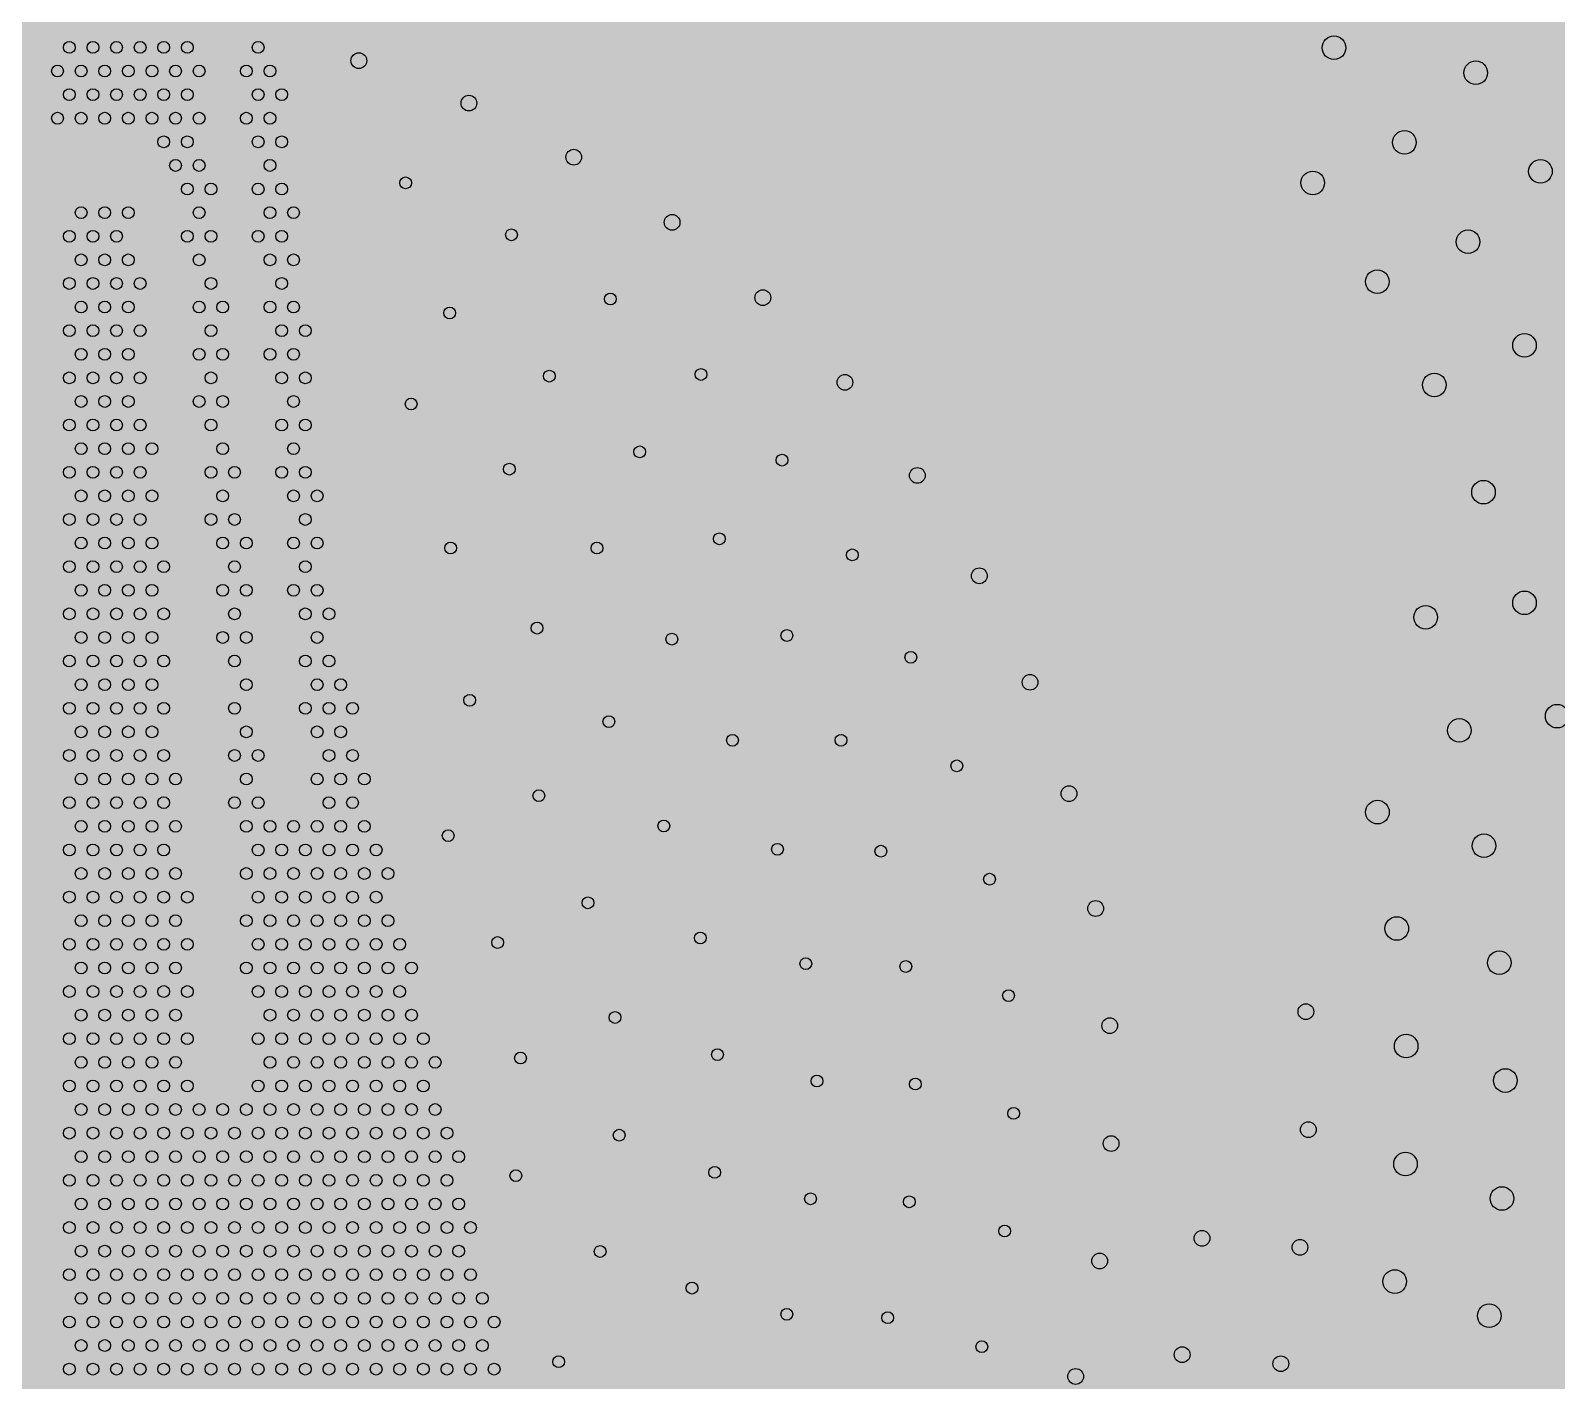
# Model space of a CAD drawing. Header units: metres. Extents: x 6 to 601, y -20 to 118.
# Drawn here: x 61.986 to 62.762, y 92.941 to 93.627 of the extents above; entities that cross this region are included whole.
import ezdxf

# ---------------------------------------------------------------- set-up
doc = ezdxf.new("R2010")
doc.units = ezdxf.units.M
doc.header["$MEASUREMENT"] = 0

# ---------------------------------------------------------------- blocks, each defined once
blk = doc.blocks.new('*U1142')
blk.add_circle((0, 0), 0.004)
blk = doc.blocks.new('*U1143')
at = {"color": 0, "linetype": 'ByBlock', "lineweight": -2, "transparency": 16777216}
for p, rotation in [((67.22481, 83.63244), 162.0206538124199), ((67.28077, 83.61087), 155.815257847648), ((67.33407, 83.58338), 149.609861882876), ((67.38408, 83.55028), 143.4044659181041), ((67.43022, 83.51198), 137.1990699533322), ((67.47196, 83.46891), 130.9936739885602), ((67.50879, 83.42158), 124.7882780237883), ((67.54029, 83.37055), 118.5828820590163), ((67.56609, 83.31641), 112.3774860942445), ((67.58588, 83.2598), 106.1720901294725), ((67.59944, 83.20139), 99.96669416470057), ((67.60661, 83.14184), 93.76129819992866), ((67.6073, 83.08188), 87.55590223515674), ((67.6015, 83.02219), 81.35050627038488), ((67.58929, 82.96347), 75.145110305613), ((67.5708, 82.90643), 68.93971434084104), ((67.54625, 82.85171), 62.7343183760691), ((67.51593, 82.79997), 56.52892241129715), ((67.4802, 82.7518), 50.3235264465252)]:
    blk.add_blockref('*U1142', p, dxfattribs=dict(at, rotation=rotation))
blk = doc.blocks.new('*U1186')
blk.add_circle((0, 0), 0.003)
blk = doc.blocks.new('*U1187')
at = {"color": 0, "linetype": 'ByBlock', "lineweight": -2, "transparency": 16777216}
for p, rotation in [((67.2812, 83.30726), 131.5811558823035), ((67.31635, 83.25875), 120.2725230106346), ((67.3413, 83.20429), 108.9638901389656), ((67.35509, 83.146), 97.65525726729673), ((67.35719, 83.08613), 86.34662439562784), ((67.3475, 83.02702), 75.03799152395888), ((67.32641, 82.97095), 63.72935865229003)]:
    blk.add_blockref('*U1186', p, dxfattribs=dict(at, rotation=rotation))
blk = doc.blocks.new('*U1181')
blk.add_circle((0, 0), 0.003)
blk = doc.blocks.new('*U1182')
at = {"color": 0, "linetype": 'ByBlock', "lineweight": -2, "transparency": 16777216}
for p, rotation in [((67.27147, 83.38467), 142.0579142856324), ((67.31544, 83.34396), 132.3465769150481), ((67.35192, 83.29641), 122.6352395444638), ((67.37985, 83.24339), 112.9239021738794), ((67.39843, 83.18641), 103.2125648032951), ((67.40714, 83.12712), 93.50122743271079), ((67.40573, 83.06721), 83.78989006212647), ((67.39422, 83.0084), 74.07855269154216), ((67.37297, 82.95236), 64.36721532095783), ((67.34256, 82.90072), 54.65587795037352)]:
    blk.add_blockref('*U1181', p, dxfattribs=dict(at, rotation=rotation))
blk = doc.blocks.new('*U1165')
blk.add_circle((0, 0), 0.003)
blk = doc.blocks.new('*U1166')
at = {"color": 0, "linetype": 'ByBlock', "lineweight": -2, "transparency": 16777216}
for p, rotation in [((67.25138, 83.45789), 150.7232776525618), ((67.30134, 83.42478), 142.2138588920557), ((67.34586, 83.38464), 133.7044401315495), ((67.38395, 83.33835), 125.1950213710436), ((67.41477, 83.28693), 116.6856026105376), ((67.43765, 83.23152), 108.1761838500315), ((67.45207, 83.17334), 99.66676508952544), ((67.45772, 83.11366), 91.15734632901936), ((67.45448, 83.05381), 82.64792756851335), ((67.44242, 82.99509), 74.13850880800732), ((67.42181, 82.9388), 65.6290900475012), ((67.39309, 82.88618), 57.11967128699509), ((67.3569, 82.83839), 48.61025252648896)]:
    blk.add_blockref('*U1165', p, dxfattribs=dict(at, rotation=rotation))
blk = doc.blocks.new('*U1167')
blk.add_circle((0, 0), 0.003)
blk = doc.blocks.new('*U1168')
at = {"color": 0, "linetype": 'ByBlock', "lineweight": -2, "transparency": 16777216}
for p, rotation in [((67.27102, 83.50417), 151.4170342102993), ((67.32166, 83.47207), 143.8447902752829), ((67.36762, 83.43357), 136.2725463402666), ((67.40812, 83.38936), 128.7003024052502), ((67.44244, 83.3402), 121.1280584702337), ((67.46997, 83.28694), 113.5558145352172), ((67.49025, 83.23052), 105.9835706002007), ((67.50292, 83.17191), 98.41132666518433), ((67.50776, 83.11215), 90.83908273016789), ((67.50467, 83.05227), 83.26683879515151), ((67.49373, 82.99333), 75.69459486013518), ((67.47511, 82.93633), 68.12235092511874), ((67.44914, 82.88229), 60.55010699010236), ((67.41628, 82.83214), 52.97786305508597), ((67.3771, 82.78676), 45.40561912006957)]:
    blk.add_blockref('*U1167', p, dxfattribs=dict(at, rotation=rotation))
blk = doc.blocks.new('*U1169')
blk.add_circle((0, 0), 0.003)
blk = doc.blocks.new('*U1170')
at = {"color": 0, "linetype": 'ByBlock', "lineweight": -2, "transparency": 16777216}
for p, rotation in [((67.24857, 83.57034), 157.267318836385), ((67.3024, 83.54392), 150.4462998083958), ((67.35271, 83.5113), 143.6252807804067), ((67.39879, 83.47292), 136.8042617524175), ((67.43999, 83.42935), 129.9832427244284), ((67.47572, 83.38119), 123.1622236964393), ((67.50547, 83.32913), 116.3412046684502), ((67.52884, 83.27391), 109.5201856404612), ((67.54548, 83.2163), 102.699166612472), ((67.55515, 83.15712), 95.87814758448285), ((67.55774, 83.09721), 89.05712855649364), ((67.55318, 83.03742), 82.23610952850441), ((67.54156, 82.97859), 75.4150905005153), ((67.52304, 82.92156), 68.59407147252602), ((67.49787, 82.86713), 61.7730524445367), ((67.46642, 82.81608), 54.95203341654759), ((67.42912, 82.76912), 48.13101438855842)]:
    blk.add_blockref('*U1169', p, dxfattribs=dict(at, rotation=rotation))
blk = doc.blocks.new('*U1179')
blk.add_circle((0, 0), 0.003)
blk = doc.blocks.new('*U1180')
at = {"color": 0, "linetype": 'ByBlock', "lineweight": -2, "transparency": 16777216}
for p, rotation in [((67.27025, 83.23843), 121.5560922127656), ((67.29534, 83.18408), 108.021290349138), ((67.30703, 83.12537), 94.48648848551056), ((67.30464, 83.06556), 80.95168662188311)]:
    blk.add_blockref('*U1179', p, dxfattribs=dict(at, rotation=rotation))

msp = doc.modelspace()

# ---------------------------------------------------------------- hatches: boundary and pattern name
at = {"lineweight": 0, "true_color": 0xcd6928, "transparency": 33554534}
h = msp.add_hatch(color=32, dxfattribs=at)
h.dxf.hatch_style = 1
h.paths.add_polyline_path([(63.28612, 96.70858), (61.36709, 96.70858, 0.143152), (60.33314, 93.83005), (60.33314, 91.10848), (63.28612, 91.10796)])

# ---------------------------------------------------------------- linework, layer by layer
for centre, radius in [((62.0059, 93.61826), 0.003), ((62.0179, 93.61826), 0.003), ((62.0299, 93.61826), 0.003), ((62.0419, 93.61826), 0.003), ((62.0539, 93.61826), 0.003), ((62.0659, 93.61826), 0.003), ((62.1019, 93.61826), 0.003), ((62.64895, 93.6181), 0.006), ((61.9999, 93.60626), 0.003), ((62.0119, 93.60626), 0.003), ((62.0239, 93.60626), 0.003), ((62.0359, 93.60626), 0.003), ((62.0479, 93.60626), 0.003), ((62.0599, 93.60626), 0.003), ((62.0719, 93.60626), 0.003), ((62.0959, 93.60626), 0.003), ((62.1079, 93.60626), 0.003), ((62.72102, 93.60538), 0.006), ((62.0059, 93.59426), 0.003), ((62.0179, 93.59426), 0.003), ((62.0299, 93.59426), 0.003), ((62.0419, 93.59426), 0.003), ((62.0539, 93.59426), 0.003), ((62.0659, 93.59426), 0.003), ((62.1019, 93.59426), 0.003), ((62.1139, 93.59426), 0.003), ((61.9999, 93.58226), 0.003), ((62.0119, 93.58226), 0.003), ((62.0239, 93.58226), 0.003), ((62.0359, 93.58226), 0.003), ((62.0479, 93.58226), 0.003), ((62.0599, 93.58226), 0.003), ((62.0719, 93.58226), 0.003), ((62.0959, 93.58226), 0.003), ((62.1079, 93.58226), 0.003), ((62.68476, 93.56997), 0.006), ((62.0539, 93.57026), 0.003), ((62.0659, 93.57026), 0.003), ((62.1019, 93.57026), 0.003), ((62.1139, 93.57026), 0.003), ((62.0599, 93.55826), 0.003), ((62.0719, 93.55826), 0.003), ((62.1079, 93.55826), 0.003), ((62.75393, 93.55523), 0.006), ((62.63815, 93.54938), 0.006), ((62.0659, 93.54626), 0.003), ((62.0779, 93.54626), 0.003), ((62.1019, 93.54626), 0.003), ((62.1139, 93.54626), 0.003), ((62.0119, 93.53426), 0.003), ((62.0239, 93.53426), 0.003), ((62.0359, 93.53426), 0.003), ((62.0719, 93.53426), 0.003), ((62.1079, 93.53426), 0.003), ((62.1199, 93.53426), 0.003), ((62.0059, 93.52226), 0.003), ((62.0179, 93.52226), 0.003), ((62.0299, 93.52226), 0.003), ((62.0659, 93.52226), 0.003), ((62.0779, 93.52226), 0.003), ((62.1019, 93.52226), 0.003), ((62.1139, 93.52226), 0.003), ((62.7171, 93.51945), 0.006), ((62.0119, 93.51026), 0.003), ((62.0239, 93.51026), 0.003), ((62.0359, 93.51026), 0.003), ((62.0719, 93.51026), 0.003), ((62.1079, 93.51026), 0.003), ((62.1199, 93.51026), 0.003), ((62.67097, 93.49917), 0.006), ((62.0059, 93.49826), 0.003), ((62.0179, 93.49826), 0.003), ((62.0299, 93.49826), 0.003), ((62.0419, 93.49826), 0.003), ((62.0779, 93.49826), 0.003), ((62.1139, 93.49826), 0.003), ((62.0119, 93.48626), 0.003), ((62.0239, 93.48626), 0.003), ((62.0359, 93.48626), 0.003), ((62.0719, 93.48626), 0.003), ((62.0839, 93.48626), 0.003), ((62.1079, 93.48626), 0.003), ((62.1199, 93.48626), 0.003), ((62.0059, 93.47426), 0.003), ((62.0179, 93.47426), 0.003), ((62.0299, 93.47426), 0.003), ((62.0419, 93.47426), 0.003), ((62.0779, 93.47426), 0.003), ((62.1139, 93.47426), 0.003), ((62.1259, 93.47426), 0.003), ((62.74582, 93.46678), 0.006), ((62.0119, 93.46226), 0.003), ((62.0239, 93.46226), 0.003), ((62.0359, 93.46226), 0.003), ((62.0719, 93.46226), 0.003), ((62.0839, 93.46226), 0.003), ((62.1079, 93.46226), 0.003), ((62.1199, 93.46226), 0.003), ((62.0059, 93.45026), 0.003), ((62.0179, 93.45026), 0.003), ((62.0299, 93.45026), 0.003), ((62.0419, 93.45026), 0.003), ((62.0779, 93.45026), 0.003), ((62.1139, 93.45026), 0.003), ((62.1259, 93.45026), 0.003), ((62.69997, 93.44666), 0.006), ((62.0119, 93.43826), 0.003), ((62.0239, 93.43826), 0.003), ((62.0359, 93.43826), 0.003), ((62.0719, 93.43826), 0.003), ((62.0839, 93.43826), 0.003), ((62.1199, 93.43826), 0.003), ((62.0059, 93.42626), 0.003), ((62.0179, 93.42626), 0.003), ((62.0299, 93.42626), 0.003), ((62.0419, 93.42626), 0.003), ((62.0779, 93.42626), 0.003), ((62.1139, 93.42626), 0.003), ((62.1259, 93.42626), 0.003), ((62.0119, 93.41426), 0.003), ((62.0239, 93.41426), 0.003), ((62.0359, 93.41426), 0.003), ((62.0479, 93.41426), 0.003), ((62.0839, 93.41426), 0.003), ((62.1199, 93.41426), 0.003), ((62.0059, 93.40226), 0.003), ((62.0179, 93.40226), 0.003), ((62.0299, 93.40226), 0.003), ((62.0419, 93.40226), 0.003), ((62.0779, 93.40226), 0.003), ((62.0899, 93.40226), 0.003), ((62.1139, 93.40226), 0.003), ((62.1259, 93.40226), 0.003), ((62.72497, 93.39213), 0.006), ((62.0119, 93.39026), 0.003), ((62.0239, 93.39026), 0.003), ((62.0359, 93.39026), 0.003), ((62.0479, 93.39026), 0.003), ((62.0839, 93.39026), 0.003), ((62.1199, 93.39026), 0.003), ((62.1319, 93.39026), 0.003), ((62.0059, 93.37826), 0.003), ((62.0179, 93.37826), 0.003), ((62.0299, 93.37826), 0.003), ((62.0419, 93.37826), 0.003), ((62.0779, 93.37826), 0.003), ((62.0899, 93.37826), 0.003), ((62.1259, 93.37826), 0.003), ((62.0119, 93.36626), 0.003), ((62.0239, 93.36626), 0.003), ((62.0359, 93.36626), 0.003), ((62.0479, 93.36626), 0.003), ((62.0839, 93.36626), 0.003), ((62.0959, 93.36626), 0.003), ((62.1199, 93.36626), 0.003), ((62.1319, 93.36626), 0.003), ((62.0059, 93.35426), 0.003), ((62.0179, 93.35426), 0.003), ((62.0299, 93.35426), 0.003), ((62.0419, 93.35426), 0.003), ((62.0539, 93.35426), 0.003), ((62.0899, 93.35426), 0.003), ((62.1259, 93.35426), 0.003), ((62.0119, 93.34226), 0.003), ((62.0239, 93.34226), 0.003), ((62.0359, 93.34226), 0.003), ((62.0479, 93.34226), 0.003), ((62.0839, 93.34226), 0.003), ((62.0959, 93.34226), 0.003), ((62.1199, 93.34226), 0.003), ((62.1319, 93.34226), 0.003), ((62.74583, 93.33589), 0.006), ((62.69556, 93.32853), 0.006), ((62.0059, 93.33026), 0.003), ((62.0179, 93.33026), 0.003), ((62.0299, 93.33026), 0.003), ((62.0419, 93.33026), 0.003), ((62.0539, 93.33026), 0.003), ((62.0899, 93.33026), 0.003), ((62.1259, 93.33026), 0.003), ((62.1379, 93.33026), 0.003), ((62.0119, 93.31826), 0.003), ((62.0239, 93.31826), 0.003), ((62.0359, 93.31826), 0.003), ((62.0479, 93.31826), 0.003), ((62.0839, 93.31826), 0.003), ((62.0959, 93.31826), 0.003), ((62.1319, 93.31826), 0.003), ((62.0059, 93.30626), 0.003), ((62.0179, 93.30626), 0.003), ((62.0299, 93.30626), 0.003), ((62.0419, 93.30626), 0.003), ((62.0539, 93.30626), 0.003), ((62.0899, 93.30626), 0.003), ((62.1259, 93.30626), 0.003), ((62.1379, 93.30626), 0.003), ((62.0119, 93.29426), 0.003), ((62.0239, 93.29426), 0.003), ((62.0359, 93.29426), 0.003), ((62.0479, 93.29426), 0.003), ((62.0959, 93.29426), 0.003), ((62.1319, 93.29426), 0.003), ((62.1439, 93.29426), 0.003), ((62.0059, 93.28226), 0.003), ((62.0179, 93.28226), 0.003), ((62.0299, 93.28226), 0.003), ((62.0419, 93.28226), 0.003), ((62.0539, 93.28226), 0.003), ((62.0899, 93.28226), 0.003), ((62.1259, 93.28226), 0.003), ((62.1379, 93.28226), 0.003), ((62.1499, 93.28226), 0.003), ((62.76244, 93.27825), 0.006), ((62.0119, 93.27026), 0.003), ((62.0239, 93.27026), 0.003), ((62.0359, 93.27026), 0.003), ((62.0479, 93.27026), 0.003), ((62.0959, 93.27026), 0.003), ((62.1319, 93.27026), 0.003), ((62.1439, 93.27026), 0.003), ((62.7127, 93.27104), 0.006), ((62.0059, 93.25826), 0.003), ((62.0179, 93.25826), 0.003), ((62.0299, 93.25826), 0.003), ((62.0419, 93.25826), 0.003), ((62.0539, 93.25826), 0.003), ((62.0899, 93.25826), 0.003), ((62.1019, 93.25826), 0.003), ((62.1379, 93.25826), 0.003), ((62.1499, 93.25826), 0.003), ((62.0119, 93.24626), 0.003), ((62.0239, 93.24626), 0.003), ((62.0359, 93.24626), 0.003), ((62.0479, 93.24626), 0.003), ((62.0599, 93.24626), 0.003), ((62.0959, 93.24626), 0.003), ((62.1319, 93.24626), 0.003), ((62.1439, 93.24626), 0.003), ((62.1559, 93.24626), 0.003), ((62.0059, 93.23426), 0.003), ((62.0179, 93.23426), 0.003), ((62.0299, 93.23426), 0.003), ((62.0419, 93.23426), 0.003), ((62.0539, 93.23426), 0.003), ((62.0899, 93.23426), 0.003), ((62.1019, 93.23426), 0.003), ((62.1379, 93.23426), 0.003), ((62.1499, 93.23426), 0.003), ((62.67104, 93.22947), 0.006), ((62.0119, 93.22226), 0.003), ((62.0239, 93.22226), 0.003), ((62.0359, 93.22226), 0.003), ((62.0479, 93.22226), 0.003), ((62.0599, 93.22226), 0.003), ((62.0959, 93.22226), 0.003), ((62.1079, 93.22226), 0.003), ((62.1199, 93.22226), 0.003), ((62.1319, 93.22226), 0.003), ((62.1439, 93.22226), 0.003), ((62.1559, 93.22226), 0.003), ((62.72521, 93.21238), 0.006), ((62.0059, 93.21026), 0.003), ((62.0179, 93.21026), 0.003), ((62.0299, 93.21026), 0.003), ((62.0419, 93.21026), 0.003), ((62.0539, 93.21026), 0.003), ((62.1019, 93.21026), 0.003), ((62.1139, 93.21026), 0.003), ((62.1259, 93.21026), 0.003), ((62.1379, 93.21026), 0.003), ((62.1499, 93.21026), 0.003), ((62.1619, 93.21026), 0.003), ((62.0119, 93.19826), 0.003), ((62.0239, 93.19826), 0.003), ((62.0359, 93.19826), 0.003), ((62.0479, 93.19826), 0.003), ((62.0599, 93.19826), 0.003), ((62.0959, 93.19826), 0.003), ((62.1079, 93.19826), 0.003), ((62.1199, 93.19826), 0.003), ((62.1319, 93.19826), 0.003), ((62.1439, 93.19826), 0.003), ((62.1559, 93.19826), 0.003), ((62.1679, 93.19826), 0.003), ((62.0059, 93.18626), 0.003), ((62.0179, 93.18626), 0.003), ((62.0299, 93.18626), 0.003), ((62.0419, 93.18626), 0.003), ((62.0539, 93.18626), 0.003), ((62.0659, 93.18626), 0.003), ((62.1019, 93.18626), 0.003), ((62.1139, 93.18626), 0.003), ((62.1259, 93.18626), 0.003), ((62.1379, 93.18626), 0.003), ((62.1499, 93.18626), 0.003), ((62.1619, 93.18626), 0.003), ((62.0119, 93.17426), 0.003), ((62.0239, 93.17426), 0.003), ((62.0359, 93.17426), 0.003), ((62.0479, 93.17426), 0.003), ((62.0599, 93.17426), 0.003), ((62.0959, 93.17426), 0.003), ((62.1079, 93.17426), 0.003), ((62.1199, 93.17426), 0.003), ((62.1319, 93.17426), 0.003), ((62.1439, 93.17426), 0.003), ((62.1559, 93.17426), 0.003), ((62.1679, 93.17426), 0.003), ((62.68088, 93.1703), 0.006), ((62.0059, 93.16226), 0.003), ((62.0179, 93.16226), 0.003), ((62.0299, 93.16226), 0.003), ((62.0419, 93.16226), 0.003), ((62.0539, 93.16226), 0.003), ((62.0659, 93.16226), 0.003), ((62.1019, 93.16226), 0.003), ((62.1139, 93.16226), 0.003), ((62.1259, 93.16226), 0.003), ((62.1379, 93.16226), 0.003), ((62.1499, 93.16226), 0.003), ((62.1619, 93.16226), 0.003), ((62.1739, 93.16226), 0.003), ((62.73301, 93.1529), 0.006), ((62.0119, 93.15026), 0.003), ((62.0239, 93.15026), 0.003), ((62.0359, 93.15026), 0.003), ((62.0479, 93.15026), 0.003), ((62.0599, 93.15026), 0.003), ((62.0959, 93.15026), 0.003), ((62.1079, 93.15026), 0.003), ((62.1199, 93.15026), 0.003), ((62.1319, 93.15026), 0.003), ((62.1439, 93.15026), 0.003), ((62.1559, 93.15026), 0.003), ((62.1679, 93.15026), 0.003), ((62.1799, 93.15026), 0.003), ((62.0059, 93.13826), 0.003), ((62.0179, 93.13826), 0.003), ((62.0299, 93.13826), 0.003), ((62.0419, 93.13826), 0.003), ((62.0539, 93.13826), 0.003), ((62.0659, 93.13826), 0.003), ((62.1019, 93.13826), 0.003), ((62.1139, 93.13826), 0.003), ((62.1259, 93.13826), 0.003), ((62.1379, 93.13826), 0.003), ((62.1499, 93.13826), 0.003), ((62.1619, 93.13826), 0.003), ((62.1739, 93.13826), 0.003), ((62.0119, 93.12626), 0.003), ((62.0239, 93.12626), 0.003), ((62.0359, 93.12626), 0.003), ((62.0479, 93.12626), 0.003), ((62.0599, 93.12626), 0.003), ((62.1079, 93.12626), 0.003), ((62.1199, 93.12626), 0.003), ((62.1319, 93.12626), 0.003), ((62.1439, 93.12626), 0.003), ((62.1559, 93.12626), 0.003), ((62.1679, 93.12626), 0.003), ((62.1799, 93.12626), 0.003), ((62.63467, 93.128), 0.004), ((62.0059, 93.11426), 0.003), ((62.0179, 93.11426), 0.003), ((62.0299, 93.11426), 0.003), ((62.0419, 93.11426), 0.003), ((62.0539, 93.11426), 0.003), ((62.0659, 93.11426), 0.003), ((62.1019, 93.11426), 0.003), ((62.1139, 93.11426), 0.003), ((62.1259, 93.11426), 0.003), ((62.1379, 93.11426), 0.003), ((62.1499, 93.11426), 0.003), ((62.1619, 93.11426), 0.003), ((62.1739, 93.11426), 0.003), ((62.1859, 93.11426), 0.003), ((62.68564, 93.11051), 0.006), ((62.0119, 93.10226), 0.003), ((62.0239, 93.10226), 0.003), ((62.0359, 93.10226), 0.003), ((62.0479, 93.10226), 0.003), ((62.0599, 93.10226), 0.003), ((62.1079, 93.10226), 0.003), ((62.1199, 93.10226), 0.003), ((62.1319, 93.10226), 0.003), ((62.1439, 93.10226), 0.003), ((62.1559, 93.10226), 0.003), ((62.1679, 93.10226), 0.003), ((62.1799, 93.10226), 0.003), ((62.1919, 93.10226), 0.003), ((62.73607, 93.093), 0.006), ((62.0059, 93.09026), 0.003), ((62.0179, 93.09026), 0.003), ((62.0299, 93.09026), 0.003), ((62.0419, 93.09026), 0.003), ((62.0539, 93.09026), 0.003), ((62.0659, 93.09026), 0.003), ((62.1019, 93.09026), 0.003), ((62.1139, 93.09026), 0.003), ((62.1259, 93.09026), 0.003), ((62.1379, 93.09026), 0.003), ((62.1499, 93.09026), 0.003), ((62.1619, 93.09026), 0.003), ((62.1739, 93.09026), 0.003), ((62.1859, 93.09026), 0.003), ((62.0119, 93.07826), 0.003), ((62.0239, 93.07826), 0.003), ((62.0359, 93.07826), 0.003), ((62.0479, 93.07826), 0.003), ((62.0599, 93.07826), 0.003), ((62.0719, 93.07826), 0.003), ((62.0839, 93.07826), 0.003), ((62.0959, 93.07826), 0.003), ((62.1079, 93.07826), 0.003), ((62.1199, 93.07826), 0.003), ((62.1319, 93.07826), 0.003), ((62.1439, 93.07826), 0.003), ((62.1559, 93.07826), 0.003), ((62.1679, 93.07826), 0.003), ((62.1799, 93.07826), 0.003), ((62.1919, 93.07826), 0.003), ((62.63591, 93.06803), 0.004), ((62.0059, 93.06626), 0.003), ((62.0179, 93.06626), 0.003), ((62.0299, 93.06626), 0.003), ((62.0419, 93.06626), 0.003), ((62.0539, 93.06626), 0.003), ((62.0659, 93.06626), 0.003), ((62.0779, 93.06626), 0.003), ((62.0899, 93.06626), 0.003), ((62.1019, 93.06626), 0.003), ((62.1139, 93.06626), 0.003), ((62.1259, 93.06626), 0.003), ((62.1379, 93.06626), 0.003), ((62.1499, 93.06626), 0.003), ((62.1619, 93.06626), 0.003), ((62.1739, 93.06626), 0.003), ((62.1859, 93.06626), 0.003), ((62.1979, 93.06626), 0.003), ((62.0119, 93.05426), 0.003), ((62.0239, 93.05426), 0.003), ((62.0359, 93.05426), 0.003), ((62.0479, 93.05426), 0.003), ((62.0599, 93.05426), 0.003), ((62.0719, 93.05426), 0.003), ((62.0839, 93.05426), 0.003), ((62.0959, 93.05426), 0.003), ((62.1079, 93.05426), 0.003), ((62.1199, 93.05426), 0.003), ((62.1319, 93.05426), 0.003), ((62.1439, 93.05426), 0.003), ((62.1559, 93.05426), 0.003), ((62.1679, 93.05426), 0.003), ((62.1799, 93.05426), 0.003), ((62.1919, 93.05426), 0.003), ((62.2039, 93.05426), 0.003), ((62.68529, 93.05053), 0.006), ((62.0059, 93.04226), 0.003), ((62.0179, 93.04226), 0.003), ((62.0299, 93.04226), 0.003), ((62.0419, 93.04226), 0.003), ((62.0539, 93.04226), 0.003), ((62.0659, 93.04226), 0.003), ((62.0779, 93.04226), 0.003), ((62.0899, 93.04226), 0.003), ((62.1019, 93.04226), 0.003), ((62.1139, 93.04226), 0.003), ((62.1259, 93.04226), 0.003), ((62.1379, 93.04226), 0.003), ((62.1499, 93.04226), 0.003), ((62.1619, 93.04226), 0.003), ((62.1739, 93.04226), 0.003), ((62.1859, 93.04226), 0.003), ((62.1979, 93.04226), 0.003), ((62.73435, 93.03304), 0.006), ((62.0119, 93.03026), 0.003), ((62.0239, 93.03026), 0.003), ((62.0359, 93.03026), 0.003), ((62.0479, 93.03026), 0.003), ((62.0599, 93.03026), 0.003), ((62.0719, 93.03026), 0.003), ((62.0839, 93.03026), 0.003), ((62.0959, 93.03026), 0.003), ((62.1079, 93.03026), 0.003), ((62.1199, 93.03026), 0.003), ((62.1319, 93.03026), 0.003), ((62.1439, 93.03026), 0.003), ((62.1559, 93.03026), 0.003), ((62.1679, 93.03026), 0.003), ((62.1799, 93.03026), 0.003), ((62.1919, 93.03026), 0.003), ((62.2039, 93.03026), 0.003), ((62.0059, 93.01826), 0.003), ((62.0179, 93.01826), 0.003), ((62.0299, 93.01826), 0.003), ((62.0419, 93.01826), 0.003), ((62.0539, 93.01826), 0.003), ((62.0659, 93.01826), 0.003), ((62.0779, 93.01826), 0.003), ((62.0899, 93.01826), 0.003), ((62.1019, 93.01826), 0.003), ((62.1139, 93.01826), 0.003), ((62.1259, 93.01826), 0.003), ((62.1379, 93.01826), 0.003), ((62.1499, 93.01826), 0.003), ((62.1619, 93.01826), 0.003), ((62.1739, 93.01826), 0.003), ((62.1859, 93.01826), 0.003), ((62.1979, 93.01826), 0.003), ((62.2099, 93.01826), 0.003), ((62.58183, 93.01276), 0.004), ((62.0119, 93.00626), 0.003), ((62.0239, 93.00626), 0.003), ((62.0359, 93.00626), 0.003), ((62.0479, 93.00626), 0.003), ((62.0599, 93.00626), 0.003), ((62.0719, 93.00626), 0.003), ((62.0839, 93.00626), 0.003), ((62.0959, 93.00626), 0.003), ((62.1079, 93.00626), 0.003), ((62.1199, 93.00626), 0.003), ((62.1319, 93.00626), 0.003), ((62.1439, 93.00626), 0.003), ((62.1559, 93.00626), 0.003), ((62.1679, 93.00626), 0.003), ((62.1799, 93.00626), 0.003), ((62.1919, 93.00626), 0.003), ((62.2039, 93.00626), 0.003), ((62.63164, 93.0082), 0.004), ((62.0059, 92.99426), 0.003), ((62.0179, 92.99426), 0.003), ((62.0299, 92.99426), 0.003), ((62.0419, 92.99426), 0.003), ((62.0539, 92.99426), 0.003), ((62.0659, 92.99426), 0.003), ((62.0779, 92.99426), 0.003), ((62.0899, 92.99426), 0.003), ((62.1019, 92.99426), 0.003), ((62.1139, 92.99426), 0.003), ((62.1259, 92.99426), 0.003), ((62.1379, 92.99426), 0.003), ((62.1499, 92.99426), 0.003), ((62.1619, 92.99426), 0.003), ((62.1739, 92.99426), 0.003), ((62.1859, 92.99426), 0.003), ((62.1979, 92.99426), 0.003), ((62.2099, 92.99426), 0.003), ((62.67984, 92.9908), 0.006), ((62.0119, 92.98226), 0.003), ((62.0239, 92.98226), 0.003), ((62.0359, 92.98226), 0.003), ((62.0479, 92.98226), 0.003), ((62.0599, 92.98226), 0.003), ((62.0719, 92.98226), 0.003), ((62.0839, 92.98226), 0.003), ((62.0959, 92.98226), 0.003), ((62.1079, 92.98226), 0.003), ((62.1199, 92.98226), 0.003), ((62.1319, 92.98226), 0.003), ((62.1439, 92.98226), 0.003), ((62.1559, 92.98226), 0.003), ((62.1679, 92.98226), 0.003), ((62.1799, 92.98226), 0.003), ((62.1919, 92.98226), 0.003), ((62.2039, 92.98226), 0.003), ((62.2159, 92.98226), 0.003), ((62.72788, 92.97341), 0.006), ((62.0059, 92.97026), 0.003), ((62.0179, 92.97026), 0.003), ((62.0299, 92.97026), 0.003), ((62.0419, 92.97026), 0.003), ((62.0539, 92.97026), 0.003), ((62.0659, 92.97026), 0.003), ((62.0779, 92.97026), 0.003), ((62.0899, 92.97026), 0.003), ((62.1019, 92.97026), 0.003), ((62.1139, 92.97026), 0.003), ((62.1259, 92.97026), 0.003), ((62.1379, 92.97026), 0.003), ((62.1499, 92.97026), 0.003), ((62.1619, 92.97026), 0.003), ((62.1739, 92.97026), 0.003), ((62.1859, 92.97026), 0.003), ((62.1979, 92.97026), 0.003), ((62.2099, 92.97026), 0.003), ((62.2219, 92.97026), 0.003), ((62.0119, 92.95826), 0.003), ((62.0239, 92.95826), 0.003), ((62.0359, 92.95826), 0.003), ((62.0479, 92.95826), 0.003), ((62.0599, 92.95826), 0.003), ((62.0719, 92.95826), 0.003), ((62.0839, 92.95826), 0.003), ((62.0959, 92.95826), 0.003), ((62.1079, 92.95826), 0.003), ((62.1199, 92.95826), 0.003), ((62.1319, 92.95826), 0.003), ((62.1439, 92.95826), 0.003), ((62.1559, 92.95826), 0.003), ((62.1679, 92.95826), 0.003), ((62.1799, 92.95826), 0.003), ((62.1919, 92.95826), 0.003), ((62.2039, 92.95826), 0.003), ((62.2159, 92.95826), 0.003), ((62.57175, 92.95364), 0.004), ((62.0059, 92.94626), 0.003), ((62.0179, 92.94626), 0.003), ((62.0299, 92.94626), 0.003), ((62.0419, 92.94626), 0.003), ((62.0539, 92.94626), 0.003), ((62.0659, 92.94626), 0.003), ((62.0779, 92.94626), 0.003), ((62.0899, 92.94626), 0.003), ((62.1019, 92.94626), 0.003), ((62.1139, 92.94626), 0.003), ((62.1259, 92.94626), 0.003), ((62.1379, 92.94626), 0.003), ((62.1499, 92.94626), 0.003), ((62.1619, 92.94626), 0.003), ((62.1739, 92.94626), 0.003), ((62.1859, 92.94626), 0.003), ((62.1979, 92.94626), 0.003), ((62.2099, 92.94626), 0.003), ((62.2219, 92.94626), 0.003), ((62.62191, 92.94902), 0.004)]:
    msp.add_circle(centre, radius)

# ---------------------------------------------------------------- block references
for name in ['*U1143', '*U1170', '*U1168', '*U1166', '*U1182', '*U1187', '*U1180']:
    msp.add_blockref(name, (-5.07169, 9.97907))

doc.saveas('drawing.dxf')
